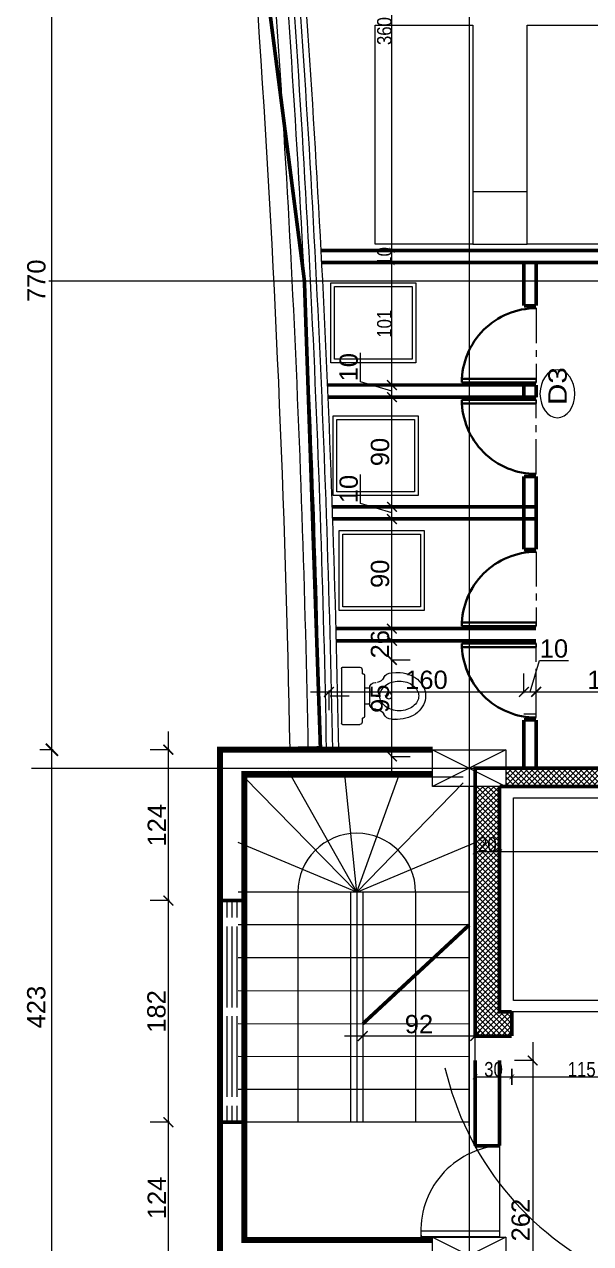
# Model space of a CAD drawing. Extents: x 250879 to 348495, y -51522 to -9360.
# Drawn here: x 279240 to 279704, y -21883 to -20882 of the extents above; entities that cross this region are included whole.
import ezdxf

# ---------------------------------------------------------------- set-up
doc = ezdxf.new("R2010")
doc.units = 0
doc.linetypes.add('CENTER', pattern=[50.8, 31.75, -6.35, 6.35, -6.35])
doc.layers.get('0').update_dxf_attribs({"linetype": 'CONTINUOUS'})
doc.layers.get('DEFPOINTS').update_dxf_attribs({"color": 9, "linetype": 'CONTINUOUS'})
for name, color, linetype, lineweight in [('A-Axis', 1, 'CENTER', 9), ('A-Door', 5, 'CONTINUOUS', 15), ('A-text finishing', 6, 'CONTINUOUS', 13), ('dimention', 151, 'CONTINUOUS', 13), ('FURN', 126, 'CONTINUOUS', 9), ('SECTION-ar', 131, 'CONTINUOUS', 40), ('TEX', 213, 'CONTINUOUS', 20)]:
    doc.layers.add(name, color=color, linetype=linetype, lineweight=lineweight)
for name, color, linetype in [('AXIS', 1, 'CONTINUOUS'), ('COLUMN', 5, 'CONTINUOUS'), ('FURNITURE', 4, 'CONTINUOUS'), ('WALL', 7, 'CONTINUOUS'), ('WALL1', 2, 'CONTINUOUS')]:
    doc.layers.add(name, color=color, linetype=linetype)
doc.styles.add('ARIAL', font='BOD_CR.TTF', dxfattribs={"width": 1.2})
doc.styles.get("Standard").update_dxf_attribs({"font": 'sanss___.ttf', "height": 15})
doc.styles.add('yon', font='ARIALN.TTF')
doc.dimstyles.new('CM', dxfattribs={"dimscale": 0, "dimtxt": 12, "dimasz": 0.4, "dimexe": 50, "dimexo": 1000, "dimgap": 0.03, "dimtad": 1, "dimdec": 0, "dimzin": 0, "dimdsep": 46, "dimtxsty": 'yon', "dimblk": 'Ar thick3', "dimcen": 3, "dimdle": 8, "dimse1": 1, "dimse2": 1, "dimclrd": 8, "dimclre": 8, "dimclrt": 30, "dimadec": 0, "dimazin": 0, "dimtfac": 1, "dimtdec": 0, "dimtix": 1, "dimtmove": 1, "dimatfit": 3, "dimfxl": 50, "dimtolj": 1, "dimtzin": 0, "dimlwd": 9, "dimarcsym": 0})
doc.dimstyles.new('STANDARD$0', dxfattribs={"dimscale": 0, "dimtxt": 12, "dimasz": 8, "dimexe": 15, "dimexo": 0.0625, "dimgap": 2, "dimtad": 1, "dimdec": 0, "dimzin": 0, "dimdsep": 46, "dimtxsty": 'Standard', "dimblk1": 'ARCHTICK', "dimblk2": 'ARCHTICK', "dimsah": 1, "dimcen": 0.09, "dimdle": 15, "dimclrd": 3, "dimclre": 3, "dimclrt": 3, "dimazin": 0, "dimtfac": 1, "dimtdec": 0, "dimtofl": 0, "dimtmove": 1, "dimatfit": 3, "dimldrblk": 'ARCHTICK', "dimfxl": 1.0455, "dimfxlon": 1, "dimtolj": 1, "dimtzin": 0, "dimarcsym": 0})

# ---------------------------------------------------------------- blocks, each defined once
blk = doc.blocks.new('COLUMN')
at = {"layer": 'AXIS'}
for p, q in [((236924.7, -9644.3), (236984.7, -9674.3)), ((236984.7, -9644.3), (236924.7, -9674.3))]:
    blk.add_line(p, q, dxfattribs=at)
at = {"layer": 'COLUMN'}
blk.add_lwpolyline([(236924.7, -9644.3), (236984.7, -9644.3), (236984.7, -9674.3), (236924.7, -9674.3)], close=True, dxfattribs=at)
blk = doc.blocks.new('_ARCHTICK')
at = {"color": 0, "linetype": 'ByBlock', "const_width": 0.15}
blk.add_lwpolyline([(-0.5, -0.5), (0.5, 0.5)], dxfattribs=at)
blk = doc.blocks.new('*D182')
at = {"layer": 'DEFPOINTS', "color": 0, "linetype": 'Continuous', "transparency": 16777216}
for p in [(279879.4, -21732.9), (279657, -21995.2), (279657, -21995.2)]:
    blk.add_point(p, dxfattribs=at)
at = {"layer": 'WALL', "color": 3, "linetype": 'Continuous', "lineweight": -2, "transparency": 16777216}
for p, q in [((279657, -21717.9), (279657, -22010.2)), ((279658, -21732.9), (279642, -21732.9)), ((279657, -21995.2), (279642, -21995.2))]:
    blk.add_line(p, q, dxfattribs=at)
at = {"layer": 'WALL', "color": 3, "linetype": 'Continuous', "lineweight": -2, "transparency": 16777216, "xscale": 8, "yscale": 8, "zscale": 8}
for p, rotation in [((279657, -21732.9), 90), ((279657, -21995.2), 270)]:
    blk.add_blockref('_ARCHTICK', p, dxfattribs=dict(at, rotation=rotation))
at = {"layer": 'WALL', "color": 3, "linetype": 'Continuous', "transparency": 16777216, "insert": (279647.2, -21864), "char_height": 15, "attachment_point": 5, "rotation": 90}
blk.add_mtext('\\A1;262', dxfattribs=at)
blk = doc.blocks.new('*D181')
at = {"layer": 'DEFPOINTS', "color": 0, "linetype": 'Continuous', "transparency": 16777216}
for p in [(279517.6, -21692.9), (279517.6, -21712.9), (279609.8, -21712.9)]:
    blk.add_point(p, dxfattribs=at)
at = {"layer": 'WALL', "color": 3, "linetype": 'Continuous', "lineweight": -2, "transparency": 16777216}
for p, q in [((279609.8, -21712.9), (279609.8, -21697.9)), ((279624.8, -21712.9), (279502.6, -21712.9)), ((279517.6, -21711.9), (279517.6, -21727.9))]:
    blk.add_line(p, q, dxfattribs=at)
at = {"layer": 'WALL', "color": 3, "linetype": 'Continuous', "lineweight": -2, "transparency": 16777216, "xscale": 8, "yscale": 8, "zscale": 8, "rotation": 180}
blk.add_blockref('_ARCHTICK', (279517.6, -21712.9), dxfattribs=at)
at = {"layer": 'WALL', "color": 3, "linetype": 'Continuous', "lineweight": -2, "transparency": 16777216, "xscale": 8, "yscale": 8, "zscale": 8}
blk.add_blockref('_ARCHTICK', (279609.8, -21712.9), dxfattribs=at)
at = {"layer": 'WALL', "color": 3, "linetype": 'Continuous', "transparency": 16777216, "insert": (279563.7, -21703.2), "char_height": 15, "attachment_point": 5}
blk.add_mtext('\\A1;92', dxfattribs=at)
blk = doc.blocks.new('*D224')
at = {"layer": 'DEFPOINTS', "color": 0, "linetype": 'Continuous', "transparency": 16777216}
for p in [(279541.5, -21388.4), (279546.6, -21388.4), (279539.8, -21483.4)]:
    blk.add_point(p, dxfattribs=at)
at = {"layer": 'WALL', "color": 3, "linetype": 'Continuous', "lineweight": -2, "transparency": 16777216}
for p, q in [((279541.5, -21498.4), (279541.5, -21373.4)), ((279542.6, -21388.4), (279526.5, -21388.4)), ((279540.5, -21483.4), (279556.5, -21483.4))]:
    blk.add_line(p, q, dxfattribs=at)
at = {"layer": 'WALL', "color": 3, "linetype": 'Continuous', "lineweight": -2, "transparency": 16777216, "xscale": 8, "yscale": 8, "zscale": 8}
for p, rotation in [((279541.5, -21388.4), 90), ((279541.5, -21483.4), 270)]:
    blk.add_blockref('_ARCHTICK', p, dxfattribs=dict(at, rotation=rotation))
at = {"layer": 'WALL', "color": 3, "linetype": 'Continuous', "transparency": 16777216, "insert": (279531.8, -21435.9), "char_height": 15, "attachment_point": 5, "rotation": 90}
blk.add_mtext('\\A1;95', dxfattribs=at)
blk = doc.blocks.new('*D225')
at = {"layer": 'DEFPOINTS', "color": 0, "linetype": 'Continuous', "transparency": 16777216}
for p in [(279541.5, -21378.4), (279578.6, -21378.4), (279496.3, -21404.1)]:
    blk.add_point(p, dxfattribs=at)
at = {"layer": 'WALL', "color": 3, "linetype": 'Continuous', "lineweight": -2, "transparency": 16777216}
for p, q in [((279541.5, -21419.1), (279541.5, -21363.4)), ((279542.6, -21378.4), (279526.5, -21378.4)), ((279540.5, -21404.1), (279556.5, -21404.1))]:
    blk.add_line(p, q, dxfattribs=at)
at = {"layer": 'WALL', "color": 3, "linetype": 'Continuous', "lineweight": -2, "transparency": 16777216, "xscale": 8, "yscale": 8, "zscale": 8}
for p, rotation in [((279541.5, -21378.4), 90), ((279541.5, -21404.1), 270)]:
    blk.add_blockref('_ARCHTICK', p, dxfattribs=dict(at, rotation=rotation))
at = {"layer": 'WALL', "color": 3, "linetype": 'Continuous', "transparency": 16777216, "insert": (279531.8, -21391.2), "char_height": 15, "attachment_point": 5, "rotation": 90}
blk.add_mtext('\\A1;26', dxfattribs=at)
blk = doc.blocks.new('*D226')
at = {"layer": 'DEFPOINTS', "color": 0, "linetype": 'Continuous', "transparency": 16777216}
for p in [(279541.5, -21288.4), (279567.7, -21288.4), (279578.6, -21378.4)]:
    blk.add_point(p, dxfattribs=at)
at = {"layer": 'WALL', "color": 3, "linetype": 'Continuous', "lineweight": -2, "transparency": 16777216}
for p, q in [((279541.5, -21393.4), (279541.5, -21273.4)), ((279542.6, -21288.4), (279526.5, -21288.4)), ((279542.6, -21378.4), (279526.5, -21378.4))]:
    blk.add_line(p, q, dxfattribs=at)
at = {"layer": 'WALL', "color": 3, "linetype": 'Continuous', "lineweight": -2, "transparency": 16777216, "xscale": 8, "yscale": 8, "zscale": 8}
for p, rotation in [((279541.5, -21288.4), 90), ((279541.5, -21378.4), 270)]:
    blk.add_blockref('_ARCHTICK', p, dxfattribs=dict(at, rotation=rotation))
at = {"layer": 'WALL', "color": 3, "linetype": 'Continuous', "transparency": 16777216, "insert": (279531.8, -21333.4), "char_height": 15, "attachment_point": 5, "rotation": 90}
blk.add_mtext('\\A1;90', dxfattribs=at)
blk = doc.blocks.new('*D227')
at = {"layer": 'DEFPOINTS', "color": 0, "linetype": 'Continuous', "transparency": 16777216}
for p in [(279541.5, -21278.4), (279572, -21278.4), (279567.7, -21288.4)]:
    blk.add_point(p, dxfattribs=at)
at = {"layer": 'WALL', "color": 3, "linetype": 'Continuous', "lineweight": -2, "transparency": 16777216}
for p, q in [((279515.8, -21275.7), (279515.8, -21251.9)), ((279541.5, -21303.4), (279541.5, -21263.4)), ((279541.5, -21283.4), (279515.8, -21275.7)), ((279542.6, -21278.4), (279526.5, -21278.4)), ((279542.6, -21288.4), (279526.5, -21288.4))]:
    blk.add_line(p, q, dxfattribs=at)
at = {"layer": 'WALL', "color": 3, "linetype": 'Continuous', "lineweight": -2, "transparency": 16777216, "xscale": 8, "yscale": 8, "zscale": 8}
for p, rotation in [((279541.5, -21278.4), 90), ((279541.5, -21288.4), 270)]:
    blk.add_blockref('_ARCHTICK', p, dxfattribs=dict(at, rotation=rotation))
at = {"layer": 'WALL', "color": 3, "linetype": 'Continuous', "transparency": 16777216, "insert": (279506.1, -21263.8), "char_height": 15, "attachment_point": 5, "rotation": 90}
blk.add_mtext('\\A1;10', dxfattribs=at)
blk = doc.blocks.new('*D228')
at = {"layer": 'DEFPOINTS', "color": 0, "linetype": 'Continuous', "transparency": 16777216}
for p in [(279541.5, -21188.4), (279550.9, -21188.4), (279572, -21278.4)]:
    blk.add_point(p, dxfattribs=at)
at = {"layer": 'WALL', "color": 3, "linetype": 'Continuous', "lineweight": -2, "transparency": 16777216}
for p, q in [((279541.5, -21293.4), (279541.5, -21173.4)), ((279542.6, -21188.4), (279526.5, -21188.4)), ((279542.6, -21278.4), (279526.5, -21278.4))]:
    blk.add_line(p, q, dxfattribs=at)
at = {"layer": 'WALL', "color": 3, "linetype": 'Continuous', "lineweight": -2, "transparency": 16777216, "xscale": 8, "yscale": 8, "zscale": 8}
for p, rotation in [((279541.5, -21188.4), 90), ((279541.5, -21278.4), 270)]:
    blk.add_blockref('_ARCHTICK', p, dxfattribs=dict(at, rotation=rotation))
at = {"layer": 'WALL', "color": 3, "linetype": 'Continuous', "transparency": 16777216, "insert": (279531.8, -21233.4), "char_height": 15, "attachment_point": 5, "rotation": 90}
blk.add_mtext('\\A1;90', dxfattribs=at)
blk = doc.blocks.new('*D229')
at = {"layer": 'DEFPOINTS', "color": 0, "linetype": 'Continuous', "transparency": 16777216}
for p in [(279541.5, -21178.4), (279550.9, -21178.4), (279550.9, -21188.4)]:
    blk.add_point(p, dxfattribs=at)
at = {"layer": 'WALL', "color": 3, "linetype": 'Continuous', "lineweight": -2, "transparency": 16777216}
for p, q in [((279515.8, -21175.7), (279515.8, -21151.9)), ((279541.5, -21203.4), (279541.5, -21163.4)), ((279541.5, -21183.4), (279515.8, -21175.7)), ((279542.6, -21178.4), (279526.5, -21178.4)), ((279542.6, -21188.4), (279526.5, -21188.4))]:
    blk.add_line(p, q, dxfattribs=at)
at = {"layer": 'WALL', "color": 3, "linetype": 'Continuous', "lineweight": -2, "transparency": 16777216, "xscale": 8, "yscale": 8, "zscale": 8}
for p, rotation in [((279541.5, -21178.4), 90), ((279541.5, -21188.4), 270)]:
    blk.add_blockref('_ARCHTICK', p, dxfattribs=dict(at, rotation=rotation))
at = {"layer": 'WALL', "color": 3, "linetype": 'Continuous', "transparency": 16777216, "insert": (279506.1, -21163.8), "char_height": 15, "attachment_point": 5, "rotation": 90}
blk.add_mtext('\\A1;10', dxfattribs=at)
blk = doc.blocks.new('D70')
at = {"layer": 'A-Axis'}
blk.add_line((307725.1, -30884.8), (307725.1, -30817.1), dxfattribs=at)
at = {"layer": 'A-Door'}
for p, q in [((307725.1, -30817.1), (307725.1, -30820.5)), ((307792.7, -30817.1), (307792.7, -30820.5))]:
    blk.add_line(p, q, dxfattribs=at)
at = {"layer": 'SECTION-ar', "ltscale": 20}
for p, q in [((307725.1, -30817.1), (307792.7, -30817.1)), ((307792.7, -30820.5), (307725.1, -30820.5))]:
    blk.add_line(p, q, dxfattribs=at)
at = {"layer": 'SECTION-ar', "ltscale": 20, "extrusion": (0, 0, -1)}
blk.add_ellipse((307725.1, -30817.1), major_axis=(-47.9, 47.9), ratio=1, start_param=2.356194, end_param=3.926991, dxfattribs=at)
blk = doc.blocks.new('TOILET')
for p, q in [((-0.225, 0), (0.225, 0)), ((0, 0.092), (0, -0.063)), ((-0.235, -0.01), (-0.235, -0.15)), ((0.235, -0.01), (0.235, -0.15)), ((-0.215, -0.17), (-0.185, -0.17)), ((-0.18, -0.175), (-0.18, -0.18)), ((-0.17, -0.19), (0.17, -0.19)), ((-0.065, -0.19), (-0.065, -0.23)), ((0.065, -0.19), (0.065, -0.23)), ((0.18, -0.175), (0.18, -0.18)), ((0.185, -0.17), (0.215, -0.17)), ((-0.11, -0.28), (-0.11, -0.284)), ((-0.06, -0.23), (0.06, -0.23)), ((0.11, -0.28), (0.11, -0.284)), ((-0.19, -0.411), (-0.192, -0.446)), ((0.19, -0.411), (0.192, -0.446))]:
    blk.add_line(p, q)
blk.add_lwpolyline([(0, -0.314, 0.12494), (-0.045, -0.326, 0.105803), (-0.086, -0.361, 0.08665), (-0.112, -0.411, 0.076707), (-0.122, -0.474, 0.076707), (-0.112, -0.537, 0.08665), (-0.086, -0.587, 0.105803), (-0.045, -0.622, 0.12494), (0, -0.634, 0.12494), (0.045, -0.622, 0.105803), (0.086, -0.587, 0.08665), (0.112, -0.537, 0.076707), (0.122, -0.474, 0.076707), (0.112, -0.411, 0.08665), (0.086, -0.361, 0.105803), (0.045, -0.326, 0.12494)], format="xyb", close=True)
for points in [[(-0.192, -0.446, 0.013212), (-0.193, -0.46, 0.083653), (-0.177, -0.55, 0.091059), (-0.136, -0.623, 0.103953), (-0.072, -0.673, 0.115359), (0, -0.69, 0.115359)], [(0, -0.69, 0.115359), (0.072, -0.673, 0.103953), (0.136, -0.623, 0.091059), (0.177, -0.55, 0.083653), (0.193, -0.46, 0.013212), (0.192, -0.446, 0.091059)]]:
    blk.add_lwpolyline(points, format="xyb")
blk.add_circle((0, -0.39), 0.0246)
for centre, radius, start, end in [((-0.225, -0.01), 0.01, 90, 180), ((0.225, -0.01), 0.01, 0, 90), ((-0.215, -0.15), 0.02, 180, 270), ((-0.185, -0.175), 0.005, 0, 90), ((-0.17, -0.18), 0.01, 180, 270), ((0.17, -0.18), 0.01, 270, 0), ((0.185, -0.175), 0.005, 90, 180), ((0.215, -0.15), 0.02, 270, 0), ((-0.18, -0.284), 0.07, 295.3769, 353.5888), ((-0.06, -0.28), 0.05, 90, 180), ((0.06, -0.28), 0.05, 0, 90), ((0.18, -0.284), 0.07, 180, 244.6231), ((-0.12, -0.411), 0.07, 115.3769, 180), ((0.12, -0.411), 0.07, 0, 64.6231)]:
    blk.add_arc(centre, radius, start, end)
blk = doc.blocks.new('*D333')
at = {"layer": 'DEFPOINTS', "color": 0, "linetype": 'Continuous', "transparency": 16777216}
for p in [(279489.8, -21407.1), (279649.8, -21430.3), (279649.8, -21464.8)]:
    blk.add_point(p, dxfattribs=at)
at = {"layer": 'WALL', "color": 3, "linetype": 'Continuous', "lineweight": -2, "transparency": 16777216}
for p, q in [((279649.8, -21431.3), (279649.8, -21415.3)), ((279474.8, -21430.3), (279664.8, -21430.3)), ((279489.8, -21429.2), (279489.8, -21445.3))]:
    blk.add_line(p, q, dxfattribs=at)
at = {"layer": 'WALL', "color": 3, "linetype": 'Continuous', "lineweight": -2, "transparency": 16777216, "xscale": 8, "yscale": 8, "zscale": 8, "rotation": 180}
blk.add_blockref('_ARCHTICK', (279489.8, -21430.3), dxfattribs=at)
at = {"layer": 'WALL', "color": 3, "linetype": 'Continuous', "lineweight": -2, "transparency": 16777216, "xscale": 8, "yscale": 8, "zscale": 8}
blk.add_blockref('_ARCHTICK', (279649.8, -21430.3), dxfattribs=at)
at = {"layer": 'WALL', "color": 3, "linetype": 'Continuous', "transparency": 16777216, "insert": (279569.8, -21420.5), "char_height": 15, "attachment_point": 5}
blk.add_mtext('\\A1;160', dxfattribs=at)
blk = doc.blocks.new('*D334')
at = {"layer": 'DEFPOINTS', "color": 0, "linetype": 'Continuous', "transparency": 16777216}
for p in [(279659.8, -21430.3), (279659.8, -21460.9), (279649.8, -21464.8)]:
    blk.add_point(p, dxfattribs=at)
at = {"layer": 'WALL', "color": 3, "linetype": 'Continuous', "lineweight": -2, "transparency": 16777216}
for p, q in [((279654.8, -21430.3), (279662.5, -21404.5)), ((279662.5, -21404.5), (279686.3, -21404.5)), ((279649.8, -21431.3), (279649.8, -21415.3)), ((279659.8, -21431.3), (279659.8, -21415.3)), ((279634.8, -21430.3), (279674.8, -21430.3))]:
    blk.add_line(p, q, dxfattribs=at)
at = {"layer": 'WALL', "color": 3, "linetype": 'Continuous', "lineweight": -2, "transparency": 16777216, "xscale": 8, "yscale": 8, "zscale": 8, "rotation": 180}
blk.add_blockref('_ARCHTICK', (279649.8, -21430.3), dxfattribs=at)
at = {"layer": 'WALL', "color": 3, "linetype": 'Continuous', "lineweight": -2, "transparency": 16777216, "xscale": 8, "yscale": 8, "zscale": 8}
blk.add_blockref('_ARCHTICK', (279659.8, -21430.3), dxfattribs=at)
at = {"layer": 'WALL', "color": 3, "linetype": 'Continuous', "transparency": 16777216, "insert": (279674.4, -21394.8), "char_height": 15, "attachment_point": 5}
blk.add_mtext('\\A1;10', dxfattribs=at)
blk = doc.blocks.new('*D335')
at = {"layer": 'DEFPOINTS', "color": 0, "linetype": 'Continuous', "transparency": 16777216}
for p in [(279778.7, -21413.9), (279778.7, -21430.3), (279659.8, -21460.9)]:
    blk.add_point(p, dxfattribs=at)
at = {"layer": 'WALL', "color": 3, "linetype": 'Continuous', "lineweight": -2, "transparency": 16777216}
for p, q in [((279659.8, -21431.3), (279659.8, -21415.3)), ((279644.8, -21430.3), (279793.7, -21430.3)), ((279778.7, -21429.2), (279778.7, -21445.3))]:
    blk.add_line(p, q, dxfattribs=at)
at = {"layer": 'WALL', "color": 3, "linetype": 'Continuous', "lineweight": -2, "transparency": 16777216, "xscale": 8, "yscale": 8, "zscale": 8, "rotation": 180}
blk.add_blockref('_ARCHTICK', (279659.8, -21430.3), dxfattribs=at)
at = {"layer": 'WALL', "color": 3, "linetype": 'Continuous', "lineweight": -2, "transparency": 16777216, "xscale": 8, "yscale": 8, "zscale": 8}
blk.add_blockref('_ARCHTICK', (279778.7, -21430.3), dxfattribs=at)
at = {"layer": 'WALL', "color": 3, "linetype": 'Continuous', "transparency": 16777216, "insert": (279719.3, -21420.5), "char_height": 15, "attachment_point": 5}
blk.add_mtext('\\A1;119', dxfattribs=at)
blk = doc.blocks.new('*D1285')
at = {"layer": 'DEFPOINTS', "color": 0, "linetype": 'ByBlock', "ltscale": 3, "transparency": 16777216}
for p in [(279262.6, -21477.8), (279400.4, -21477.8), (279400.4, -21900.3)]:
    blk.add_point(p, dxfattribs=at)
at = {"layer": 'WALL1', "color": 3, "linetype": 'ByBlock', "lineweight": -2, "ltscale": 3, "transparency": 16777216}
for p, q in [((279262.6, -21915.3), (279262.6, -21462.8)), ((279263.6, -21477.8), (279252.6, -21477.8)), ((279263.6, -21900.3), (279252.6, -21900.3))]:
    blk.add_line(p, q, dxfattribs=at)
at = {"layer": 'WALL1', "color": 3, "linetype": 'ByBlock', "lineweight": -2, "ltscale": 3, "transparency": 16777216, "xscale": 10, "yscale": 10, "zscale": 10}
for p, rotation in [((279262.6, -21477.8), 90), ((279262.6, -21900.3), 270)]:
    blk.add_blockref('_ARCHTICK', p, dxfattribs=dict(at, rotation=rotation))
at = {"layer": 'WALL1', "color": 3, "linetype": 'ByBlock', "ltscale": 3, "transparency": 16777216, "insert": (279249.8, -21689.1), "char_height": 15, "attachment_point": 5, "rotation": 90}
blk.add_mtext('\\A1;423', dxfattribs=at)
blk = doc.blocks.new('*D1286')
at = {"layer": 'DEFPOINTS', "color": 0, "linetype": 'ByBlock', "ltscale": 3, "transparency": 16777216}
for p in [(279262.6, -20707.8), (279420.2, -20707.8), (279400.4, -21477.8)]:
    blk.add_point(p, dxfattribs=at)
at = {"layer": 'WALL1', "color": 3, "linetype": 'ByBlock', "lineweight": -2, "ltscale": 3, "transparency": 16777216}
for p, q in [((279262.6, -21492.8), (279262.6, -20692.8)), ((279263.6, -20707.8), (279252.6, -20707.8)), ((279263.6, -21477.8), (279252.6, -21477.8))]:
    blk.add_line(p, q, dxfattribs=at)
at = {"layer": 'WALL1', "color": 3, "linetype": 'ByBlock', "lineweight": -2, "ltscale": 3, "transparency": 16777216, "xscale": 10, "yscale": 10, "zscale": 10}
for p, rotation in [((279262.6, -20707.8), 90), ((279262.6, -21477.8), 270)]:
    blk.add_blockref('_ARCHTICK', p, dxfattribs=dict(at, rotation=rotation))
at = {"layer": 'WALL1', "color": 3, "linetype": 'ByBlock', "ltscale": 3, "transparency": 16777216, "insert": (279249.9, -21092.8), "char_height": 15, "attachment_point": 5, "rotation": 90}
blk.add_mtext('\\A1;770', dxfattribs=at)
blk = doc.blocks.new('*D1288')
at = {"layer": 'DEFPOINTS', "color": 0, "linetype": 'Continuous', "transparency": 16777216}
for p in [(279358.1, -21783.7), (279400.4, -21783.7), (279400.4, -21907.8)]:
    blk.add_point(p, dxfattribs=at)
at = {"layer": 'WALL', "color": 3, "linetype": 'Continuous', "lineweight": -2, "transparency": 16777216}
for p, q in [((279358.1, -21922.8), (279358.1, -21768.7)), ((279359.1, -21783.7), (279343.1, -21783.7)), ((279359.1, -21907.8), (279343.1, -21907.8))]:
    blk.add_line(p, q, dxfattribs=at)
at = {"layer": 'WALL', "color": 3, "linetype": 'Continuous', "lineweight": -2, "transparency": 16777216, "xscale": 8, "yscale": 8, "zscale": 8}
for p, rotation in [((279358.1, -21783.7), 90), ((279358.1, -21907.8), 270)]:
    blk.add_blockref('_ARCHTICK', p, dxfattribs=dict(at, rotation=rotation))
at = {"layer": 'WALL', "color": 3, "linetype": 'Continuous', "transparency": 16777216, "insert": (279348.6, -21845.8), "char_height": 15, "attachment_point": 5, "rotation": 90}
blk.add_mtext('\\A1;124', dxfattribs=at)
blk = doc.blocks.new('*D1289')
at = {"layer": 'DEFPOINTS', "color": 0, "linetype": 'Continuous', "transparency": 16777216}
for p in [(279358.1, -21601.7), (279400.4, -21601.7), (279400.4, -21783.7)]:
    blk.add_point(p, dxfattribs=at)
at = {"layer": 'WALL', "color": 3, "linetype": 'Continuous', "lineweight": -2, "transparency": 16777216}
for p, q in [((279358.1, -21798.7), (279358.1, -21586.7)), ((279359.1, -21601.7), (279343.1, -21601.7)), ((279359.1, -21783.7), (279343.1, -21783.7))]:
    blk.add_line(p, q, dxfattribs=at)
at = {"layer": 'WALL', "color": 3, "linetype": 'Continuous', "lineweight": -2, "transparency": 16777216, "xscale": 8, "yscale": 8, "zscale": 8}
for p, rotation in [((279358.1, -21601.7), 90), ((279358.1, -21783.7), 270)]:
    blk.add_blockref('_ARCHTICK', p, dxfattribs=dict(at, rotation=rotation))
at = {"layer": 'WALL', "color": 3, "linetype": 'Continuous', "transparency": 16777216, "insert": (279348.4, -21692.7), "char_height": 15, "attachment_point": 5, "rotation": 90}
blk.add_mtext('\\A1;182', dxfattribs=at)
blk = doc.blocks.new('*D1290')
at = {"layer": 'DEFPOINTS', "color": 0, "linetype": 'Continuous', "transparency": 16777216}
for p in [(279358.1, -21477.8), (279400.4, -21477.8), (279400.4, -21601.7)]:
    blk.add_point(p, dxfattribs=at)
at = {"layer": 'WALL', "color": 3, "linetype": 'Continuous', "lineweight": -2, "transparency": 16777216}
for p, q in [((279358.1, -21616.7), (279358.1, -21462.8)), ((279359.1, -21477.8), (279343.1, -21477.8)), ((279359.1, -21601.7), (279343.1, -21601.7))]:
    blk.add_line(p, q, dxfattribs=at)
at = {"layer": 'WALL', "color": 3, "linetype": 'Continuous', "lineweight": -2, "transparency": 16777216, "xscale": 8, "yscale": 8, "zscale": 8}
for p, rotation in [((279358.1, -21477.8), 90), ((279358.1, -21601.7), 270)]:
    blk.add_blockref('_ARCHTICK', p, dxfattribs=dict(at, rotation=rotation))
at = {"layer": 'WALL', "color": 3, "linetype": 'Continuous', "transparency": 16777216, "insert": (279348.6, -21539.8), "char_height": 15, "attachment_point": 5, "rotation": 90}
blk.add_mtext('\\A1;124', dxfattribs=at)
blk = doc.blocks.new('Ar thick3')
at = {"layer": 'dimention'}
blk.add_line((0, 16.2), (0, -16.2), dxfattribs=at)
at = {"layer": 'dimention', "const_width": 1.5}
blk.add_lwpolyline([(-5, -5.1), (5, 4.9)], dxfattribs=at)
blk = doc.blocks.new('*D1345')
at = {"layer": 'DEFPOINTS', "color": 0, "linetype": 'Continuous', "transparency": 16777216}
for p in [(279541.5, -21077.8), (279541.5, -21077.8), (279541.5, -21178.4)]:
    blk.add_point(p, dxfattribs=at)
at = {"layer": 'WALL', "color": 8, "linetype": 'Continuous', "lineweight": 9, "transparency": 16777216}
blk.add_line((279541.5, -21178), (279541.5, -21078.2), dxfattribs=at)
at = {"layer": 'WALL', "color": 8, "linetype": 'Continuous', "lineweight": 9, "transparency": 16777216, "xscale": 0.4, "yscale": 0.4, "zscale": 0.4}
for p, rotation in [((279541.5, -21077.8), 90), ((279541.5, -21178.4), 270)]:
    blk.add_blockref('Ar thick3', p, dxfattribs=dict(at, rotation=rotation))
at = {"layer": 'WALL', "color": 30, "linetype": 'Continuous', "transparency": 16777216, "insert": (279535.4, -21128.1), "char_height": 12, "attachment_point": 5, "rotation": 90, "style": 'yon'}
blk.add_mtext('\\A1;101', dxfattribs=at)
blk = doc.blocks.new('*D1346')
at = {"layer": 'DEFPOINTS', "color": 0, "linetype": 'Continuous', "transparency": 16777216}
for p in [(279515.6, -21067.8), (279541.5, -21067.8), (279541.5, -21077.8)]:
    blk.add_point(p, dxfattribs=at)
at = {"layer": 'WALL', "color": 8, "linetype": 'Continuous', "lineweight": 9, "transparency": 16777216}
for p, q in [((279541.5, -21067.4), (279541.5, -21067)), ((279541.5, -21077.8), (279541.5, -21067.8)), ((279541.5, -21078.2), (279541.5, -21078.6))]:
    blk.add_line(p, q, dxfattribs=at)
at = {"layer": 'WALL', "color": 8, "linetype": 'Continuous', "lineweight": 9, "transparency": 16777216, "xscale": 0.4, "yscale": 0.4, "zscale": 0.4}
for p, rotation in [((279541.5, -21067.8), 270), ((279541.5, -21077.8), 90)]:
    blk.add_blockref('Ar thick3', p, dxfattribs=dict(at, rotation=rotation))
at = {"layer": 'WALL', "color": 30, "linetype": 'Continuous', "transparency": 16777216, "insert": (279535.4, -21072.8), "char_height": 12, "attachment_point": 5, "rotation": 90, "style": 'yon'}
blk.add_mtext('\\A1;10', dxfattribs=at)
blk = doc.blocks.new('*D1347')
at = {"layer": 'DEFPOINTS', "color": 0, "linetype": 'Continuous', "transparency": 16777216}
for p in [(279532.3, -20707.8), (279541.5, -20707.8), (279515.6, -21067.8)]:
    blk.add_point(p, dxfattribs=at)
at = {"layer": 'WALL', "color": 8, "linetype": 'Continuous', "lineweight": 9, "transparency": 16777216}
blk.add_line((279541.5, -21067.4), (279541.5, -20708.2), dxfattribs=at)
at = {"layer": 'WALL', "color": 8, "linetype": 'Continuous', "lineweight": 9, "transparency": 16777216, "xscale": 0.4, "yscale": 0.4, "zscale": 0.4}
for p, rotation in [((279541.5, -20707.8), 90), ((279541.5, -21067.8), 270)]:
    blk.add_blockref('Ar thick3', p, dxfattribs=dict(at, rotation=rotation))
at = {"layer": 'WALL', "color": 30, "linetype": 'Continuous', "transparency": 16777216, "insert": (279535.4, -20887.8), "char_height": 12, "attachment_point": 5, "rotation": 90, "style": 'yon'}
blk.add_mtext('\\A1;360', dxfattribs=at)
blk = doc.blocks.new('*D1451')
at = {"layer": 'DEFPOINTS', "color": 0, "linetype": 'Continuous', "transparency": 16777216}
for p in [(297555.7, -10654.1), (297555.7, -10659.9), (297776.1, -10674.6)]:
    blk.add_point(p, dxfattribs=at)
at = {"layer": 'WALL', "color": 8, "linetype": 'Continuous', "lineweight": 9, "transparency": 16777216}
blk.add_line((297775.7, -10654.1), (297556.1, -10654.1), dxfattribs=at)
at = {"layer": 'WALL', "color": 8, "linetype": 'Continuous', "lineweight": 9, "transparency": 16777216, "xscale": 0.4, "yscale": 0.4, "zscale": 0.4, "rotation": 180}
blk.add_blockref('Ar thick3', (297555.7, -10654.1), dxfattribs=at)
at = {"layer": 'WALL', "color": 8, "linetype": 'Continuous', "lineweight": 9, "transparency": 16777216, "xscale": 0.4, "yscale": 0.4, "zscale": 0.4}
blk.add_blockref('Ar thick3', (297776.1, -10654.1), dxfattribs=at)
at = {"layer": 'WALL', "color": 30, "linetype": 'Continuous', "transparency": 16777216, "insert": (297665.9, -10648), "char_height": 12, "attachment_point": 5, "style": 'yon'}
blk.add_mtext('\\A1;220', dxfattribs=at)
blk = doc.blocks.new('*D1444')
at = {"layer": 'DEFPOINTS', "color": 0, "linetype": 'Continuous', "transparency": 16777216}
for p in [(297535.7, -10654.1), (297535.7, -10654.1), (297555.7, -10654.1)]:
    blk.add_point(p, dxfattribs=at)
at = {"layer": 'WALL', "color": 8, "linetype": 'Continuous', "lineweight": 9, "transparency": 16777216}
blk.add_line((297555.3, -10654.1), (297536.1, -10654.1), dxfattribs=at)
at = {"layer": 'WALL', "color": 8, "linetype": 'Continuous', "lineweight": 9, "transparency": 16777216, "xscale": 0.4, "yscale": 0.4, "zscale": 0.4, "rotation": 180}
blk.add_blockref('Ar thick3', (297535.7, -10654.1), dxfattribs=at)
at = {"layer": 'WALL', "color": 8, "linetype": 'Continuous', "lineweight": 9, "transparency": 16777216, "xscale": 0.4, "yscale": 0.4, "zscale": 0.4}
blk.add_blockref('Ar thick3', (297555.7, -10654.1), dxfattribs=at)
at = {"layer": 'WALL', "color": 30, "linetype": 'Continuous', "transparency": 16777216, "insert": (297545.7, -10648), "char_height": 12, "attachment_point": 5, "style": 'yon'}
blk.add_mtext('\\A1;20', dxfattribs=at)
blk = doc.blocks.new('*D1445')
at = {"layer": 'DEFPOINTS', "color": 0, "linetype": 'Continuous', "transparency": 16777216}
for p in [(297535.7, -10816.3), (297565.7, -10816.3), (297565.7, -10838.8)]:
    blk.add_point(p, dxfattribs=at)
at = {"layer": 'WALL', "color": 8, "linetype": 'Continuous', "lineweight": 9, "transparency": 16777216}
blk.add_line((297536.1, -10838.8), (297565.3, -10838.8), dxfattribs=at)
at = {"layer": 'WALL', "color": 8, "linetype": 'Continuous', "lineweight": 9, "transparency": 16777216, "xscale": 0.4, "yscale": 0.4, "zscale": 0.4, "rotation": 180}
blk.add_blockref('Ar thick3', (297535.7, -10838.8), dxfattribs=at)
at = {"layer": 'WALL', "color": 8, "linetype": 'Continuous', "lineweight": 9, "transparency": 16777216, "xscale": 0.4, "yscale": 0.4, "zscale": 0.4}
blk.add_blockref('Ar thick3', (297565.7, -10838.8), dxfattribs=at)
at = {"layer": 'WALL', "color": 30, "linetype": 'Continuous', "transparency": 16777216, "insert": (297550.7, -10832.7), "char_height": 12, "attachment_point": 5, "style": 'yon'}
blk.add_mtext('\\A1;30', dxfattribs=at)
blk = doc.blocks.new('*D1446')
at = {"layer": 'DEFPOINTS', "color": 0, "linetype": 'Continuous', "transparency": 16777216}
for p in [(297680.2, -10805.3), (297565.7, -10816.3), (297680.2, -10838.8)]:
    blk.add_point(p, dxfattribs=at)
at = {"layer": 'WALL', "color": 8, "linetype": 'Continuous', "lineweight": 9, "transparency": 16777216}
blk.add_line((297566.1, -10838.8), (297679.8, -10838.8), dxfattribs=at)
at = {"layer": 'WALL', "color": 8, "linetype": 'Continuous', "lineweight": 9, "transparency": 16777216, "xscale": 0.4, "yscale": 0.4, "zscale": 0.4, "rotation": 180}
blk.add_blockref('Ar thick3', (297565.7, -10838.8), dxfattribs=at)
at = {"layer": 'WALL', "color": 8, "linetype": 'Continuous', "lineweight": 9, "transparency": 16777216, "xscale": 0.4, "yscale": 0.4, "zscale": 0.4}
blk.add_blockref('Ar thick3', (297680.2, -10838.8), dxfattribs=at)
at = {"layer": 'WALL', "color": 30, "linetype": 'Continuous', "transparency": 16777216, "insert": (297623, -10832.7), "char_height": 12, "attachment_point": 5, "style": 'yon'}
blk.add_mtext('\\A1;115', dxfattribs=at)
blk = doc.blocks.new('LIFTG')
at = {"layer": 'AXIS'}
h = blk.add_hatch(dxfattribs=at)
h.set_pattern_fill('ANSI37', color=256, style=0)
h.set_pattern_definition([(45, (0, 7293.6753), (-2.24506403, 2.24506403), []), (135, (0, 7293.6753), (-2.24506403, -2.24506403), [])])
h.paths.add_polyline_path([(298036.2, -10600), (298036.2, -10585.3), (298001.2, -10585.3), (298001.2, -10600.3), (298016.2, -10600.3), (298016.2, -10785.3), (298036.2, -10785.3)])
h.paths.add_polyline_path([(298036.2, -10785.3), (298006.2, -10785.3), (298006.2, -10805.3), (298036.2, -10805.3)])
h.paths.add_polyline_path([(297941.2, -10585.3), (297775.9, -10585.3), (297775.9, -10600.3), (297941.2, -10600.3)])
h.paths.add_polyline_path([(297971.2, -10585.3), (297941.2, -10585.3), (297941.2, -10600.3)])
h.paths.add_polyline_path([(297971.2, -10585.3), (297941.2, -10600.3), (297971.2, -10600.3)], flags=17)
h.paths.add_polyline_path([(297971.2, -10585.3), (297971.2, -10600.3), (298001.2, -10600.3)])
h.paths.add_polyline_path([(298001.2, -10585.3), (297971.2, -10585.3), (298001.2, -10600.3)])
h.paths.add_polyline_path([(297796.5, -10600.3), (297776.1, -10600.3), (297776.1, -10785.3), (297796.5, -10785.3)])
h.paths.add_polyline_path([(297891.2, -10785.3), (297775.9, -10785.3), (297775.9, -10805.3), (297891.2, -10805.3)])
h.paths.add_polyline_path([(297775.9, -10785.3), (297680.2, -10785.3), (297680.2, -10805.3), (297775.9, -10805.3)])
h.paths.add_polyline_path([(297775.9, -10585.3), (297560.7, -10585.3), (297560.7, -10600.3), (297775.9, -10600.3)])
h.paths.add_polyline_path([(297555.7, -10600.3), (297535.7, -10600.3), (297535.7, -10785.3), (297555.7, -10785.3)])
h.paths.add_polyline_path([(297565.7, -10785.3), (297555.7, -10785.3), (297535.7, -10785.3), (297535.7, -10805.3), (297565.7, -10805.3)])
h.paths.add_polyline_path([(297797, -10591.7), (297825.7, -10591.7), (297825.7, -10614.7), (297797, -10614.7)], flags=9)
h.paths.add_polyline_path([(297535.6, -10638.8), (297555.8, -10638.8), (297555.8, -10657.1), (297535.6, -10657.1)], flags=9)
at = {"layer": 'FURNITURE'}
blk.add_line((297680.2, -10785.3), (297565.7, -10785.3), dxfattribs=at)
at = {"layer": 'FURNITURE', "ltscale": 3}
blk.add_lwpolyline([(297567.1, -10609.8), (297746.8, -10609.8), (297746.8, -10776.2), (297567.1, -10776.2)], close=True, dxfattribs=at)
at = {"layer": 'WALL', "ltscale": 3}
blk.add_line((297560.7, -10585.3), (297941.2, -10585.3), dxfattribs=at)
blk.add_line((297560.7, -10585.3), (297941.2, -10585.3), dxfattribs=at)
blk.add_line((297560.7, -10585.3), (297941.2, -10585.3), dxfattribs=at)
at = {"layer": 'WALL', "linetype": 'Continuous', "const_width": 3}
for points in [[(297535.7, -10785.3), (297535.7, -10785.3), (297535.7, -10585.3), (297941.2, -10585.3)], [(297560.7, -10585.3), (297941.2, -10585.3)], [(297560.7, -10585.3), (297941.2, -10585.3)], [(297565.7, -10805.3), (297535.7, -10805.3), (297535.7, -10600.3)], [(297555.7, -10600.3), (297555.7, -10785.3)], [(297555.7, -10600.3), (298016.2, -10600.3), (298016.2, -10785.3), (298006.2, -10785.3)], [(297565.7, -10785.3), (297555.7, -10785.3), (297555.7, -10600.3)], [(297555.7, -10785.3), (297565.7, -10785.3)], [(297565.7, -10785.3), (297565.7, -10805.3)]]:
    blk.add_lwpolyline(points, dxfattribs=at)
at = {"layer": 'WALL', "linetype": 'Continuous'}
blk.add_blockref('COLUMN', (60576, -926), dxfattribs=at)
for base, p1, p2, picture, middle in [((297535.7, -10654.1), (297555.7, -10654.1), (297535.7, -10654.1), '*D1444', (297545.7, -10648)), ((297555.7, -10654.1), (297776.1, -10674.6), (297555.7, -10659.9), '*D1451', (297665.9, -10648)), ((297680.2277, -10838.8172), (297565.6929, -10816.261), (297680.2277, -10805.3341), '*D1446', (297622.9603, -10832.6603)), ((297565.7, -10838.8), (297535.7, -10816.3), (297565.7, -10816.3), '*D1445', (297550.7, -10832.7))]:
    dim = blk.add_linear_dim(base=base, p1=p1, p2=p2, dimstyle='CM', override={"dimscale": 1}, dxfattribs=at)
    dim.commit()
    dim.dimension.update_dxf_attribs({"geometry": picture, "text_midpoint": middle})

msp = doc.modelspace()

# ---------------------------------------------------------------- linework, layer by layer
at = {"layer": 'AXIS'}
for p, q in [((279604.84777, -19872.44359), (279604.84777, -23524.12587)), ((279260.00809, -21092.83296), (281586.86527, -21092.83296)), ((279245.77609, -21492.83296), (281586.86527, -21492.83296))]:
    msp.add_line(p, q, dxfattribs=at)
at = {"layer": 'FURN', "extrusion": (0, 0, -1)}
msp.add_ellipse((279677.24071, -21185.55574), major_axis=(0, -19.68597), ratio=0.7243809066, dxfattribs=at)
at = {"layer": 'FURNITURE', "ltscale": 3}
for p, q in [((279420.41664, -21500.33296), (279512.63221, -21594.69287)), ((279512.63221, -21594.69287), (279456.70745, -21495.33296)), ((279512.63221, -21594.69287), (279502.63221, -21495.33296)), ((279512.63221, -21594.69287), (279548.55696, -21495.33296)), ((279599.84777, -21504.9487), (279512.63221, -21594.69287)), ((279512.63221, -21594.69287), (279415.41664, -21553.86244)), ((279512.63221, -21594.69287), (279609.84777, -21553.86244)), ((279604.84777, -21594.69287), (279415.41664, -21594.69287)), ((279507.63221, -21594.69287), (279507.63221, -21783.69287)), ((279512.63221, -21594.69287), (279512.63221, -21783.69287)), ((279517.63221, -21594.69287), (279517.63221, -21783.69287)), ((279406.18812, -21602.91935), (279406.18812, -21615.52635)), ((279414.18812, -21602.91935), (279414.18812, -21615.52635)), ((279406.18812, -21623.02635), (279406.18812, -21689.47809)), ((279414.18812, -21623.02635), (279414.18812, -21689.47809)), ((279604.84777, -21621.69287), (279415.41664, -21621.69287)), ((279604.84777, -21648.69287), (279415.41664, -21648.69287)), ((279604.84777, -21675.93036), (279415.41664, -21675.69287)), ((279406.18812, -21696.66526), (279406.18812, -21762.6633)), ((279414.18812, -21696.66526), (279414.18812, -21762.6633)), ((279604.81364, -21703.15181), (279415.38252, -21702.91432)), ((279604.84777, -21729.93036), (279415.41664, -21729.69287)), ((279604.84777, -21756.69287), (279415.41664, -21756.69287)), ((279406.18812, -21770.30417), (279406.18812, -21782.50155)), ((279414.18812, -21770.30417), (279414.18812, -21782.50155)), ((279604.84777, -21783.69287), (279415.41664, -21783.69287)), ((279629.84777, -21802.91526), (279629.84777, -21877.83296))]:
    msp.add_line(p, q, dxfattribs=at)
at = {"layer": 'FURNITURE', "linetype": 'Continuous'}
for points in [[(279607.80845, -20882.88761), (279607.80845, -21062.88761), (279527.80845, -21062.88761), (279527.80845, -20882.88761), (279607.80845, -20882.88761)], [(279732.38199, -20882.88761), (279732.38199, -21062.88761), (279652.38199, -21062.88761), (279652.38199, -20882.88761), (279732.38199, -20882.88761)]]:
    msp.add_lwpolyline(points, dxfattribs=at)
msp.add_lwpolyline([(279607.80845, -21062.88761), (279652.38199, -21062.88761), (279652.38199, -21019.90952), (279607.80845, -21019.90952)], close=True, dxfattribs=at)
at = {"layer": 'FURNITURE', "linetype": 'Continuous', "flags": 128}
msp.add_lwpolyline([(279629.84777, -21877.83296), (279565.54245, -21877.83296), (279565.54245, -21872.83296), (279629.84777, -21872.83296), (279629.84777, -21877.83296)], dxfattribs=at)
at = {"layer": 'FURNITURE', "ltscale": 3}
for radius, start in [(11914.27437, 1.034387551), (11924.27437, 1.033519994)]:
    msp.add_arc((267570.56281, -21692.91526), radius, start, 4.738691229, dxfattribs=at)
at = {"layer": 'FURNITURE', "linetype": 'Continuous'}
msp.add_arc((279635.01273, -21872.40554), 69.68197, 94.25077415, 184.4672031, dxfattribs=at)
at = {"layer": 'TEX'}
for points in [[(279561.13972, -21094.59167), (279561.13972, -21160.17141), (279491.33731, -21160.17141), (279491.33731, -21094.59167)], [(279558.13972, -21097.59167), (279558.13972, -21157.17141), (279494.33731, -21157.17141), (279494.33731, -21097.59167)], [(279563.10746, -21203.63702), (279563.10746, -21269.21676), (279493.30505, -21269.21676), (279493.30505, -21203.63702)], [(279560.10746, -21206.63702), (279560.10746, -21266.21676), (279496.30505, -21266.21676), (279496.30505, -21206.63702)], [(279568.05465, -21297.95549), (279568.05465, -21363.53523), (279498.25224, -21363.53523), (279498.25224, -21297.95549)], [(279565.05465, -21300.95549), (279565.05465, -21360.53523), (279501.25224, -21360.53523), (279501.25224, -21300.95549)]]:
    msp.add_lwpolyline(points, close=True, dxfattribs=at)
at = {"layer": 'WALL', "linetype": 'Continuous'}
for p, q in [((279649.82097, -21188.37987), (279659.82097, -21188.37987)), ((279649.82097, -21448.37987), (279659.82097, -21448.37987)), ((279464.34215, -21594.69287), (279464.34215, -21783.69287)), ((279560.92226, -21594.69287), (279560.92226, -21783.69287)), ((279410.18812, -21602.91935), (279410.18812, -21615.52635)), ((279410.18812, -21623.02635), (279410.18812, -21689.47809)), ((279410.18812, -21696.66526), (279410.18812, -21762.6633)), ((279410.18812, -21770.30417), (279410.18812, -21782.50155))]:
    msp.add_line(p, q, dxfattribs=at)
at = {"layer": 'WALL', "ltscale": 3}
msp.add_line((279514.84777, -21477.83296), (279604.84777, -21477.83296), dxfattribs=at)
msp.add_line((279514.84777, -21477.83296), (279604.84777, -21477.83296), dxfattribs=at)
at = {"layer": 'WALL', "color": 4, "linetype": 'Continuous', "const_width": 3}
msp.add_lwpolyline([(279420.21646, -22677.99755), (279444.71745, -22292.83296), (279458.0308, -21900.33296), (279400.41664, -21900.33296), (279400.41664, -21477.83296), (279482.86847, -21476.33388), (279469.71551, -21092.83296), (279420.21646, -20707.83296), (279374.84777, -20272.66838), (279463.78441, -20272.66838), (279463.78441, -20157.66838), (281267.1838, -20156.76961), (281267.1838, -20272.66838), (281356.12045, -20272.66838), (281310.8395, -20707.83296), (281286.85608, -20708.65908), (281261.2527, -21092.83296), (281247.81119, -21492.83296), (281247.80843, -21892.83296), (281261.24441, -22292.83296), (281286.85608, -22677.17144)], dxfattribs=at)
at = {"layer": 'WALL', "linetype": 'Continuous', "const_width": 3}
for points in [[(279483.44907, -21067.83296), (280087.19982, -21067.83296)], [(279483.96957, -21077.83296), (280087.19982, -21077.83296)], [(279649.82097, -21077.83296), (279649.82097, -21113.37987)], [(279659.82097, -21077.83296), (279659.82097, -21113.37987)], [(279649.82097, -21113.37987), (279659.82097, -21113.37987)], [(279488.7355, -21178.37987), (279659.82097, -21178.37987)], [(279649.82097, -21178.37987), (279649.82097, -21188.37987)], [(279649.82097, -21178.37987), (279659.82097, -21178.37987)], [(279659.82097, -21178.37987), (279659.82097, -21188.37987)], [(279489.16302, -21188.37987), (279659.82097, -21188.37987)], [(279649.82097, -21188.37987), (279659.82097, -21188.37987)], [(279649.82097, -21253.37987), (279649.82097, -21288.37987)], [(279649.82097, -21253.37987), (279659.82097, -21253.37987)], [(279659.82097, -21253.37987), (279659.82097, -21288.37987)], [(279492.63257, -21278.37987), (279659.82097, -21278.37987)], [(279511.17671, -21278.37987), (279659.82097, -21278.37987)], [(279649.82097, -21313.37987), (279649.82097, -21278.37987)], [(279659.82097, -21313.37987), (279659.82097, -21278.37987)], [(279492.97607, -21288.37987), (279659.82097, -21288.37987)], [(279492.97607, -21288.37987), (279659.82097, -21288.37987)], [(279649.82097, -21313.37987), (279659.82097, -21313.37987)], [(279495.68983, -21378.37987), (279659.82097, -21378.37987)], [(279649.82097, -21378.37987), (279659.82097, -21378.37987)], [(279495.94939, -21388.37987), (279659.82097, -21388.37987)], [(279649.82097, -21388.37987), (279659.82097, -21388.37987)], [(279649.82097, -21388.37987), (279659.82097, -21388.37987)], [(279649.82097, -21492.83296), (279649.82097, -21453.37987)], [(279649.82097, -21453.37987), (279659.82097, -21453.37987)], [(279649.82097, -21453.37987), (279659.82097, -21453.37987)], [(279659.82097, -21492.83296), (279659.82097, -21453.37987)], [(279400.41664, -21601.72804), (279420.41664, -21601.72804)], [(279604.84777, -21621.69287), (279517.63221, -21702.82012)], [(279609.84777, -21732.91526), (279609.84777, -21802.91526)], [(279629.84777, -21732.91526), (279629.84777, -21802.91526)], [(279400.41664, -21783.69287), (279420.41664, -21783.69287)], [(279629.84777, -21802.91526), (279609.84777, -21802.91526)]]:
    msp.add_lwpolyline(points, dxfattribs=at)
at = {"layer": 'WALL', "linetype": 'Continuous', "ltscale": 3, "const_width": 5}
for points in [[(279574.84777, -21477.83296), (279400.41664, -21477.83296), (279400.41664, -21900.33296), (279574.84777, -21900.33296)], [(279574.84777, -21497.83296), (279420.41664, -21497.83296), (279420.41664, -21880.33296), (279574.84777, -21880.33296)]]:
    msp.add_lwpolyline(points, dxfattribs=at)
at = {"layer": 'WALL', "linetype": 'Continuous', "ltscale": 3}
for points in [[(279599.84777, -21500.33296), (279420.41664, -21500.33296), (279420.41664, -21880.33296), (279574.84777, -21880.33296)], [(279604.84777, -21786.71378), (279604.84777, -21507.83296)], [(279609.84777, -21786.71378), (279609.84777, -21507.83296)]]:
    msp.add_lwpolyline(points, dxfattribs=at)
at = {"layer": 'WALL', "linetype": 'Continuous'}
for centre, radius, start, end in [((279512.63221, -21594.69287), 48.29006, 0, 180), ((279827.60993, -21682.76675), 248.98136, 193.02733188, 244.83613108)]:
    msp.add_arc(centre, radius, start, end, dxfattribs=at)
at = {"layer": 'WALL1'}
for centre, radius, start, end in [((267550.56281, -21692.91526), 11909.27437, 1.034821877, 6.849139318), ((267550.56281, -21692.91526), 11924.27437, 1.033519993, 4.738691229), ((267570.56281, -21692.91526), 11919.27437, 1.03395359, 4.738691229), ((267570.56281, -21692.91526), 11929.27437, 1.03308676, 4.738691229)]:
    msp.add_arc(centre, radius, start, end, dxfattribs=at)

# ---------------------------------------------------------------- block references
at = {"layer": 'FURN', "xscale": -100, "yscale": 100, "zscale": 100, "rotation": 90}
msp.add_blockref('TOILET', (279500.08988, -21433.62238), dxfattribs=at)
at = {"layer": 'WALL', "linetype": 'Continuous', "xscale": 0.9000000000014552, "yscale": 0.9000000000014552, "zscale": 0.9000000000014552, "rotation": 180}
for p in [(556612.37881, -48911.68062), (556612.37881, -49111.68062)]:
    msp.add_blockref('D70', p, dxfattribs=at)
at = {"layer": 'WALL', "linetype": 'Continuous', "xscale": -0.9000000000014552, "yscale": 0.9000000000014552, "zscale": 0.9}
for p in [(556612.37881, 6544.92087), (556612.37881, 6344.92087)]:
    msp.add_blockref('D70', p, dxfattribs=at)
at = {"layer": 'WALL', "linetype": 'Continuous'}
for name, p in [('COLUMN', (42650.14829, -11833.57644)), ('COLUMN', (42650.14829, -11833.57644)), ('LIFTG', (-17925.84517, -10907.58116)), ('COLUMN', (42650.14829, -12233.57644))]:
    msp.add_blockref(name, p, dxfattribs=at)

# ---------------------------------------------------------------- texts
at = {"layer": 'A-text finishing', "style": 'ARIAL', "width": 1.2}
msp.add_text('D3', height=15.12, rotation=90, dxfattribs=at).set_placement((279684.91899, -21194.78667))

# ---------------------------------------------------------------- dimensions: what is measured, and where the dimension line sits
at = {"layer": 'WALL', "linetype": 'Continuous'}
for base, p1, p2, dimstyle, picture, middle in [((279541.53956, -20707.83296), (279515.56475, -21067.83296), (279532.2592, -20707.83296), 'CM', '*D1347', (279535.38268, -20887.83296)), ((279541.53956, -21067.83296), (279541.53956, -21077.83296), (279515.56475, -21067.83296), 'CM', '*D1346', (279535.38268, -21072.83296)), ((279541.53956, -21077.83296), (279541.53956, -21178.37987), (279541.53956, -21077.83296), 'CM', '*D1345', (279535.38268, -21128.10642)), ((279541.53956, -21178.37987), (279550.94609, -21188.37987), (279550.94609, -21178.37987), 'STANDARD$0', '*D229', (279506.08688, -21173.66197)), ((279541.53956, -21188.37987), (279571.97877, -21278.37987), (279550.94609, -21188.37987), 'STANDARD$0', '*D228', (279531.81322, -21233.37987)), ((279541.53956, -21278.37987), (279567.70036, -21288.37987), (279571.97877, -21278.37987), 'STANDARD$0', '*D227', (279506.08688, -21273.66197)), ((279541.53956, -21288.37987), (279578.61629, -21378.37987), (279567.70036, -21288.37987), 'STANDARD$0', '*D226', (279531.81322, -21333.37987)), ((279541.53956, -21378.37987), (279496.34089, -21404.11752), (279578.61629, -21378.37987), 'STANDARD$0', '*D225', (279531.80293, -21391.2487)), ((279541.53956, -21388.37987), (279539.82097, -21483.37987), (279546.64934, -21388.37987), 'STANDARD$0', '*D224', (279531.81322, -21435.87987)), ((279358.08778, -21477.83296), (279400.41664, -21601.72804), (279400.41664, -21477.83296), 'STANDARD$0', '*D1290', (279348.58778, -21539.7805)), ((279358.08778, -21601.72804), (279400.41664, -21783.69287), (279400.41664, -21601.72804), 'STANDARD$0', '*D1289', (279348.36144, -21692.71045)), ((279656.96757, -21995.15627), (279879.3745, -21732.91526), (279656.96757, -21995.15627), 'STANDARD$0', '*D182', (279647.23094, -21864.03576)), ((279358.08778, -21783.69287), (279400.41664, -21907.83296), (279400.41664, -21783.69287), 'STANDARD$0', '*D1288', (279348.58778, -21845.76292))]:
    dim = msp.add_linear_dim(base=base, p1=p1, p2=p2, angle=90, dimstyle=dimstyle, override={"dimscale": 1}, dxfattribs=at)
    dim.commit()
    dim.dimension.update_dxf_attribs({"geometry": picture, "text_midpoint": middle})
for base, p1, p2, picture, middle in [((279659.82097, -21430.27277), (279649.82097, -21464.83088), (279659.82097, -21460.9123), '*D334', (279664.53887, -21394.8201)), ((279649.82097, -21430.27277), (279489.84777, -21407.11557), (279649.82097, -21464.83088), '*D333', (279569.83437, -21420.53615)), ((279778.67936, -21430.27277), (279659.82097, -21460.9123), (279778.67936, -21413.8848), '*D335', (279719.25016, -21420.54643)), ((279517.63221, -21712.91526), (279609.84777, -21712.91526), (279517.63221, -21692.91526), '*D181', (279563.73999, -21703.18892))]:
    dim = msp.add_linear_dim(base=base, p1=p1, p2=p2, dimstyle='STANDARD$0', override={"dimscale": 1}, dxfattribs=at)
    dim.commit()
    dim.dimension.update_dxf_attribs({"geometry": picture, "text_midpoint": middle})
at = {"layer": 'WALL1', "linetype": 'ByBlock', "ltscale": 3}
for base, p1, p2, picture, middle in [((279262.58595, -20707.83296), (279400.41664, -21477.83296), (279420.21646, -20707.83296), '*D1286', (279249.85961, -21092.83296)), ((279262.5859488657, -21477.832964296), (279400.4166440354, -21900.332964296), (279400.4166440354, -21477.832964296), '*D1285', (279249.8493233513, -21689.082964296))]:
    dim = msp.add_linear_dim(base=base, p1=p1, p2=p2, angle=90, dimstyle='STANDARD$0', override={"dimscale": 1, "dimtxt": 15, "dimasz": 10, "dimexe": 10, "dimexo": 30, "dimgap": 5, "dimzin": 8, "dimcen": 2.5, "dimtofl": 1, "dimtmove": 2, "dimatfit": 2}, dxfattribs=at)
    dim.commit()
    dim.dimension.update_dxf_attribs({"geometry": picture, "text_midpoint": middle})

doc.saveas('drawing.dxf')
